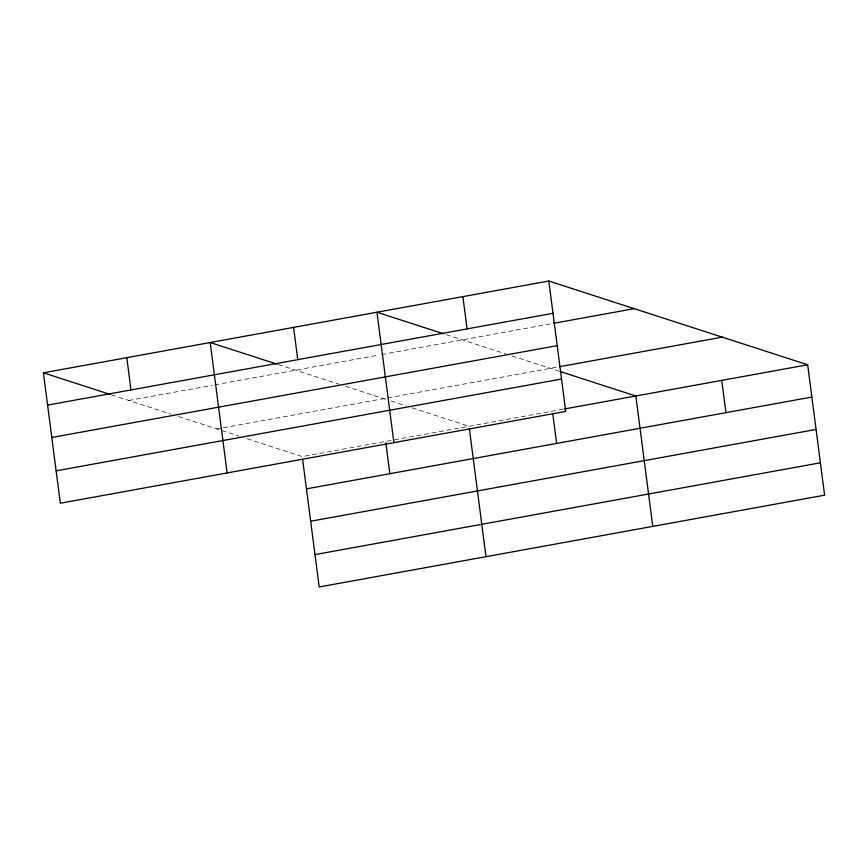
<?xml version="1.0" encoding="UTF-8"?>
<svg xmlns="http://www.w3.org/2000/svg" width="868" height="868" viewBox="0 0 868 868"><rect width="100%" height="100%" fill="white"/><g stroke="black" fill="none" stroke-linecap="round" stroke-linejoin="round"><path stroke-width="0.65" stroke-dasharray="4.34 3.25" d="M128.822 400.463L212.215 385.316M214.863 384.839L379.001 355.023M381.649 354.535L552.276 323.547M216.837 428.944L222.132 427.978M223.456 427.74L558.33 366.914M563.028 409.219L302.259 456.579L245.308 438.156M446.293 334.668L505.762 353.905M512.142 355.967L559.068 371.157M278.27 364.56L338.976 384.199M345.356 386.26L386.097 399.443M391.045 401.049L405.909 405.855M412.094 407.862L469.046 426.286M111.495 394.853L170.92 414.079M178.569 416.553L239.123 436.148"/><path stroke-width="1.3" d="M548.804 281.026L565.741 411.421L60.337 503.223L43.4 372.817L548.804 281.026L807.663 364.777L824.6 495.183L319.196 586.974L302.606 459.27M47.588 405.096L552.992 313.294M553.6 323.308L634.226 308.661M51.798 437.472L557.202 345.67M559.654 366.676L722.241 337.142M56.127 470.836L561.531 379.034M564.352 408.98L807.663 364.777M306.458 488.858L811.851 397.056M310.657 521.234L816.061 429.432M314.997 554.598L820.39 462.796M443.819 333.865L376.962 312.23L393.898 442.637M560.305 371.558L635.832 395.992L652.769 526.388M277.033 364.159L210.186 342.524L227.123 472.93M43.4 372.817L110.258 394.452M721.742 380.39L725.941 412.658M552.786 413.83L556.627 443.407M462.883 296.628L467.071 328.896M469.393 428.976L485.982 556.681M385.826 442.778L389.841 473.7M293.579 327.377L297.767 359.656M126.793 357.67L130.981 389.949"/></g></svg>
